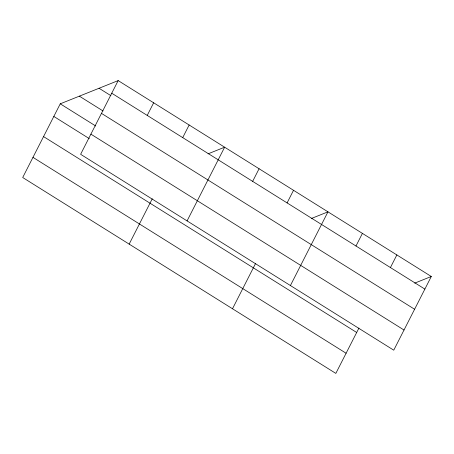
<?xml version="1.0" encoding="UTF-8"?>
<svg xmlns="http://www.w3.org/2000/svg" width="454" height="454" viewBox="0 0 454 454"><rect width="100%" height="100%" fill="white"/><g stroke="black" fill="none" stroke-linecap="round" stroke-linejoin="round"><path stroke-width="0.68" d="M118.171 80.596L80.619 154.298L393.749 350.182L431.3 276.486L118.171 80.596L60.251 103.818L22.7 177.514L335.829 373.404L358.927 328.072M147.227 115.418L153.656 102.797M182.718 137.619L189.148 124.998M129.163 244.116L152.26 198.784M187.082 220.899L224.634 147.198L208.068 153.838M252.651 181.367L259.081 168.746M232.499 308.76L255.596 263.428M287.093 202.91L293.522 190.294M290.418 285.538L327.97 211.842L311.404 218.482M355.981 246.006L362.411 233.39M390.429 267.554L396.858 254.938M414.735 283.126L431.3 276.486M111.741 93.218L424.87 289.102M99.057 88.263L110.884 95.663M79.365 96.157L103.024 110.958M101.469 113.375L414.598 309.259M60.251 103.818L95.737 126.019M90.891 134.14L404.02 330.024M53.822 116.44L89.307 138.635M43.55 136.592L356.679 332.476M32.972 157.362L346.101 353.246"/></g></svg>
